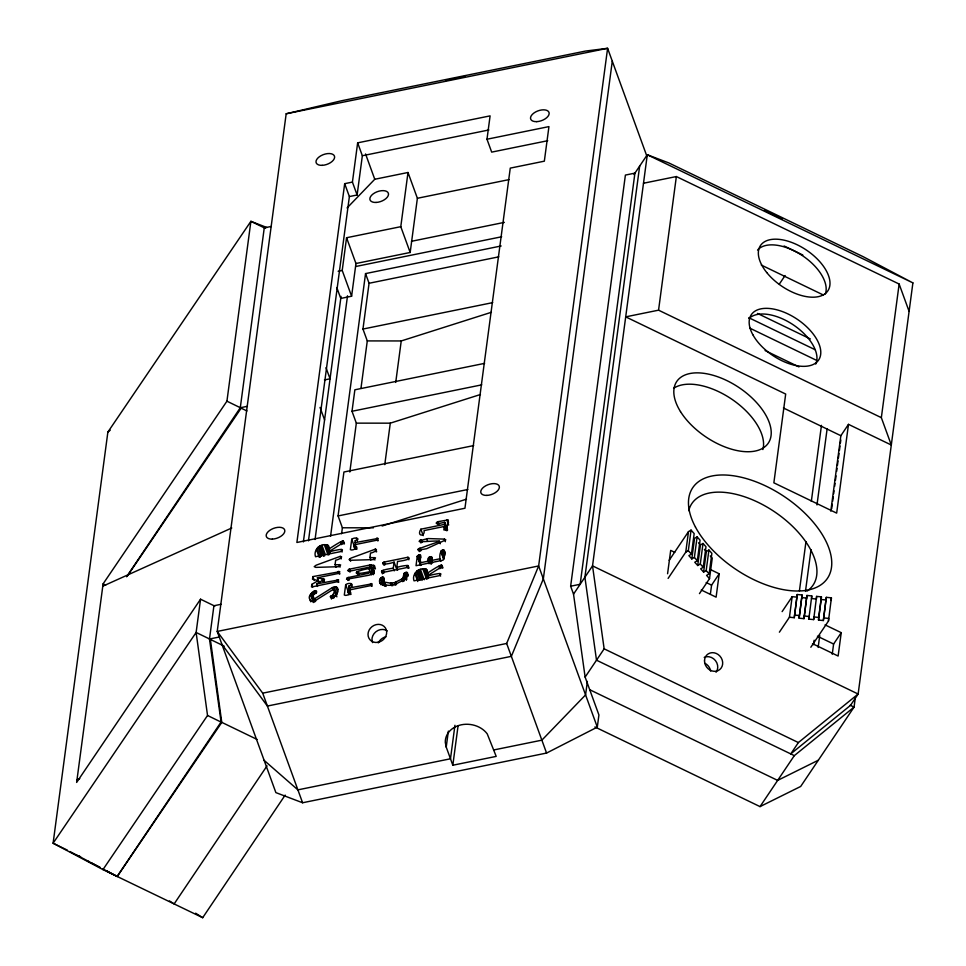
<?xml version="1.0" encoding="UTF-8"?>
<svg xmlns="http://www.w3.org/2000/svg" width="966" height="966" viewBox="0 0 966 966"><rect width="100%" height="100%" fill="white"/><g stroke="black" fill="none" stroke-linecap="round" stroke-linejoin="round"><path stroke-width="1.45" d="M309.845 599.27L310.835 601.226L315.001 600.816L332.715 589.695C336.627 587.883 333.125 596.71 330.275 596.807C334.369 599.741 339.525 592.013 337.496 587.896L335.709 586.881L332.449 587.545L314.699 598.703C311.33 600.755 313.322 591.663 316.631 592.351C317.403 586.99 306.536 595.648 309.845 599.27L310.786 601.842M383.381 581.943C386.895 573.732 377.259 577.499 379.964 583.222L381.377 584.454L389.02 585.348L394.732 584.611L405.949 578.827L407.459 572.729L405.901 572.379L404.15 573.406L402.701 578.634L394.37 582.667L390.505 583.138L383.381 581.943L384.939 586.133M779.381 632.187L789.439 617.226L794.281 617.709L797.228 594.513L802.07 594.984L799.123 618.18L803.978 618.651L806.924 595.454L811.766 595.925L811.561 598.558L816.403 599.029L816.608 596.396L821.45 596.867L818.504 620.063L823.358 620.534L826.304 597.338L831.412 597.833L831.207 600.478M794.281 617.709L797.228 594.513M799.123 618.18L802.07 594.984M803.978 618.651L806.924 595.454M816.608 596.396L813.662 619.592L808.82 619.121L809.025 616.477L804.183 616.006M813.662 619.592L813.867 616.948L818.721 617.431L821.45 596.867M818.504 620.063L818.721 617.431M823.358 620.534L826.304 597.338M810.836 647.244L828.466 621.029L828.671 618.397L823.563 617.902M266.906 227.529L250.894 221.323L107.866 432.092L53.106 843.221L102.951 869.605L202.691 917.7L285.163 795.103M265.131 228.242L250.894 221.323L226.925 401.192L103.096 583.875L76.64 782.436L200.554 599.198L214.802 606.117M200.554 599.198L196.122 632.464L207.533 715.48L102.951 869.605M646.809 156.009L607.602 48.3L585.589 51.053L341.614 100.754L286.178 113.783L217.217 631.438L275.878 792.615L302.587 802.758L546.563 753.057L597.302 727.132L598.92 714.985L585.13 677.094L573.526 594.138L570.64 586.217L625.4 175.075L634.916 173.143L580.155 584.273L570.64 586.217M486.985 139.237L490.1 115.872L357.649 142.847L352.421 182.091L344.681 183.673L296.888 542.481L464.948 508.249L510.265 168.12L544.341 161.177L548.942 126.606L486.985 139.237L491.682 152.121L547.734 140.71M303.372 541.926L349.378 196.569L344.681 183.673M336.808 287.566L340.757 298.434L351.6 296.224L342.218 270.432L346.565 237.733L400.781 226.684L408.002 172.491L374.76 179.265L347.06 207.956M308.468 540.851L341.034 296.369M349.378 196.569L357.118 194.987L362.347 155.743L357.649 142.847M315.049 539.511L347.519 295.813M319.251 583.126L318.309 580.554L311.837 584.37L311.487 586.99L336.856 581.822L338.68 579.962L316.582 583.862L317.512 586.447M319.263 582.933L317.391 577.777L337.955 573.538L339.79 571.679L312.863 576.605L312.513 579.238L318.309 580.554M328.609 549.074L328.718 545.971C322.656 541.528 312.767 549.05 315.52 556.73L340.877 551.562C347.784 546.635 329.309 551.888 328.199 552.093L342.761 543.013C346.939 536.299 328.211 549.92 328.609 549.074L329.539 551.646M351.6 296.224L355.959 263.513L346.565 237.733M330.553 536.299L365.546 273.595L501.173 245.968M341.602 533.715L342.387 527.786L338.076 515.929L343.92 472.012L473.654 445.592M349.813 472.024L356.333 423.144L352.01 411.275L354.872 389.793L484.606 363.361M360.97 388.32L367.285 340.913L362.962 329.056L369.06 283.267L365.546 273.595M335.081 564.603L335.673 560.123C336.88 560.413 344.826 556.694 340.249 556.356L316.111 565.207L314.192 566.668L315.822 567.38L338.861 566.692L340.648 564.929L335.081 564.603L336.011 567.175M349.571 590.649L348.895 586.036C355.56 584.792 349.752 581.677 345.695 584.647L344.307 595.032C347.374 596.916 354.45 590.745 348.074 592.218L349.016 594.79M355.609 545.259L354.945 540.634C361.61 539.402 355.802 536.275 351.745 539.245L350.356 549.63C353.411 551.514 360.487 545.355 354.124 546.816L355.065 549.388M348.074 592.218L348.352 590.178L370.232 585.722L372.055 583.85L348.629 588.077M354.124 546.816L354.401 544.776L376.281 540.32L378.104 538.448L354.679 542.675M355.959 263.513L410.176 252.476L417.384 198.272L408.002 172.491M369.918 557.503L370.521 553.023C371.729 553.313 379.662 549.594 375.086 549.256L350.96 558.119L349.04 559.568L350.67 560.28L373.709 559.592L375.484 557.829L369.918 557.503L370.859 560.087M375.448 568.877L374.385 565.569L370.606 564.893L349.45 569.155L347.567 570.556L349.173 571.256L369.386 567.139L370.98 567.368L370.859 568.274C354.45 570.58 348.617 576.412 370.425 571.51L368.553 573.321L347.603 577.644L346.516 579.298L369.241 575.181L373.407 572.886L373.963 570.012L372.622 569.505L374.035 573.369M384.77 464.646L390.288 423.168L480.44 394.514M395.722 382.427L401.24 340.95L491.392 312.284M372.622 569.505L374.18 568.37L374.385 565.569M394.2 570.87L393.259 568.286L394.092 562.103C392.812 563.009 377.899 566.185 384.299 562.055L407.918 557.249C413.533 559.254 398.56 561.5 397.569 561.403L396.748 567.573L397.69 570.157M427.081 573.176L427.189 570.073C421.14 565.629 411.238 573.164 414.003 580.832L439.361 575.664C446.256 570.737 427.793 575.99 426.682 576.207L441.245 567.114C445.411 560.401 426.694 574.021 427.081 573.176L428.023 575.748M420.717 565.46L419.775 562.888L420.693 555.281L419.135 554.955L417.252 556.368L416.02 565.702L443.116 560.171C448.731 546.37 438.612 547.263 439.916 558.783L440.858 561.367M444.215 526.482L443.853 529.948L446.799 529.67L448.091 519.925L438.009 521.664L436.137 523.077L437.043 523.862L444.771 522.34L444.505 524.381L420.874 529.187C416.225 536.625 425.245 536.891 424.086 530.576L444.215 526.482L445.628 530.346M429.049 563.77L428.107 561.186C425.946 556.549 434.942 554.484 431.585 560.473L432.526 563.057M446.232 747.104L445.302 742.456A22.749 18.523 7.6 0 1 461.398 724.79A22.749 18.523 7.6 0 1 487.25 733.906L496.198 756.39L452.825 765.229L446.232 747.104L448.357 731.093M454.938 725.285L450.482 758.781L297.902 789.862L264.153 760.375M452.825 765.229L458.089 725.683M612.287 61.196L543.339 578.851L511.364 656.349L267.389 706.049L221.914 644.334M639.661 166.092L584.901 577.221L596.505 660.189L794.318 755.629L854.065 707.1L855.26 698.128M587.364 681.441L585.577 694.904L541.866 740.161L493.843 749.942M899.141 284.04L881.342 417.662L891.304 445.012L848.486 424.352L836.665 513.115L773.863 482.819L785.684 394.056L625.702 316.86L658.558 310.171L676.357 176.549L899.141 284.04L909.103 311.39M667.578 573.744L670.694 550.391L674.739 552.335M668.11 578.393L685.751 552.166L688.492 531.614L691.064 530.117L694.168 533.594L691.439 554.146L688.867 555.643L691.813 558.928L694.385 557.43L697.126 536.879L694.554 538.376L691.813 558.928M691.439 554.146L688.323 550.68L691.064 530.117M697.718 565.508L700.447 544.957L703.019 543.46L700.29 564.011L697.718 565.508L694.759 562.224L697.331 560.727L700.072 540.163L697.126 536.879M703.61 572.089L706.351 551.538L708.923 550.04L706.182 570.592L703.61 572.089L700.664 568.805L703.236 567.308L705.977 546.744L703.019 543.46M699.456 593.619L709.515 578.67L706.569 575.374L709.141 573.889L711.87 553.325L708.923 550.04M709.515 578.67L712.256 558.106L710.288 555.921M710.408 593.909L711.58 585.142L719.211 573.804L711.133 569.892M719.211 573.804L716.108 597.157L701.28 590.009M789.439 617.226L792.168 596.674L797.022 597.145M799.425 590.83L805.97 541.636M811.331 501.378L821.462 425.354M805.463 591.409L811.029 549.666M816.982 504.94L827.113 428.916M808.82 619.121L811.766 595.925M830.796 511.147L840.855 435.702L848.486 424.352M813.553 644.696L814.157 640.217M831.666 508.744L832.257 504.264M832.656 501.282L833.26 496.79M833.658 493.807L834.056 490.813M834.648 486.333L835.047 483.35M835.445 480.356L836.049 475.876M836.641 471.396L837.039 468.413M837.437 465.419L838.029 460.939M838.428 457.956L839.031 453.465M839.43 450.482L840.022 446.002M840.42 443.008L840.818 440.025M818.154 647.449L819.736 635.507M828.466 621.029L831.412 597.833M832.245 654.248L833.61 644.02L841.241 632.67L825.061 624.869M841.241 632.67L838.126 656.035L812.515 643.682M912.894 282.893L858.134 694.023L850.491 705.373L790.743 753.915L798.387 742.564L858.134 694.023L592.532 565.883L647.292 154.741L668.87 162.952L863.109 256.666L912.894 282.893L647.292 154.741L633.974 174.544M393.259 568.286C392.268 568.189 377.295 570.435 382.91 572.44L406.541 567.634C412.941 563.492 398.028 566.68 396.748 567.573M439.349 541.165C438.975 542.155 400.854 553.651 426.658 548.688L445.833 539.849L444.432 539.113L427.998 538.557C404.476 544.196 434.724 540.26 439.349 541.165L440.291 543.749M546.563 753.057L506.667 643.465L538.642 565.955L607.602 48.3L286.178 113.783M126.594 576.762L240.292 407.749L264.261 227.879L271.361 226.43M221.021 604.305L213.921 605.742L209.489 639.009L221.081 722.013L117.188 876.44L102.77 868.893M267.027 765.857L174.146 903.922L169.436 900.928M779.333 284.101L785.092 275.539M573.526 594.138L592.532 565.883L604.148 648.838L585.13 677.094M669.172 560.328L688.492 531.614M782.11 611.623L792.168 596.674M594.911 726.951L760.025 806.61L794.318 755.629M127.44 575.893L241.174 408.123L226.925 401.192M67.354 850.152L53.106 843.221L196.122 632.464L210.371 639.383L221.769 722.423L117.2 876.524L106.562 870.849M107.866 432.092L110.221 430.184M685.751 552.166L688.323 550.68M316.582 583.862L324.54 579.274L317.391 577.777M818.311 760.23L777.654 780.395L589.731 689.724M760.025 806.61L800.681 786.457L854.065 707.1L850.177 705.228M102.77 586.205L231.768 527.991M76.978 779.876L79.731 778.632M382.077 526.011L466.506 499.156M362.347 155.743L488.905 129.963M417.384 198.272L509.022 179.616M643.501 183.238L676.357 176.549M411.48 241.295L504.361 222.373M355.717 266.507L501.68 236.767M338.148 271.265L342.218 270.432M369.06 283.267L498.794 256.835M362.962 329.056L492.696 302.624M324.419 379.94L330.046 378.793L326.013 367.708M247.405 406.3L240.292 407.749L246.958 410.961M352.01 411.275L481.744 384.854M338.076 515.929L467.798 489.508M419.775 562.888L428.107 561.186M431.585 560.473L439.916 558.783M219.439 636.98L209.489 639.009L224.136 646.097M597.302 727.132L538.642 565.955L217.217 631.438L262.704 693.165L506.667 643.465M367.285 340.913L401.24 340.95M356.333 423.144L390.288 423.168M342.387 527.786L373.395 527.822M801.865 597.616L806.707 598.087M821.245 599.5L826.087 599.983M794.487 615.064L799.341 615.535M80.576 856.697L77.352 855.465L80.009 856.866M784.09 245.98L802.843 255.036M761.305 265.058L823.467 295.053M757.453 313.419L810.329 338.933M748.831 317.729L815.304 349.801M749.737 328.114L817.453 360.789M765.12 350.573L798.979 366.911M658.558 310.171L881.342 417.662M783.402 407.978L840.855 435.702M706.194 582.546L711.58 585.142M817.429 636.22L833.61 644.02M604.148 648.838L798.387 742.564M221.081 722.013L257.077 739.425M103.096 583.875L105.68 585.142M207.533 715.48L221.769 722.423M82.665 858.267L89.295 861.757M91.951 863.157L99.921 867.359M69.975 851.541L81.784 857.784M88.341 861.261L100.138 867.504M195.639 913.196L202.691 917.7M698.49 542.759L700.447 544.957M704.383 549.34L706.351 551.538M694.385 557.43L697.331 560.727M700.29 564.011L703.236 567.308M706.182 570.592L709.141 573.889M400.781 226.684L410.176 252.476M365.559 153.956L374.76 179.265M352.421 182.091L357.118 194.987M447.584 519.805L448.526 522.389M446.799 519.877L448.671 525.033M444.771 522.34L447.584 530.068M444.505 524.381L446.847 530.829M438.009 521.664L438.95 524.248M444.432 539.113L445.374 541.685M437.308 521.869L438.25 524.441M444.058 550.197L445 552.769M443.551 550.077L444.964 553.941M442.766 550.149L444.638 555.305M441.945 550.403L443.829 555.559M441.377 550.741L443.72 557.189M441.027 551.139L443.841 558.879M440.882 551.55L443.696 559.29M441.993 565.327L442.935 567.911M441.51 565.207L442.452 567.791M440.846 565.255L441.788 567.839M439.856 565.629L440.786 568.213M438.938 566.161L439.868 568.745M439.639 573.562L440.581 576.134M426.658 538.702L427.6 541.286M431.186 556.621L432.128 559.193M420.874 529.187L423.229 535.635M430.401 556.694L432.273 561.85M429.592 556.947L431.464 562.103M429.013 557.285L431.367 563.733M428.663 557.684L431.017 564.132M428.518 558.094L430.389 563.263M421.152 539.825L422.094 542.409M420.403 540.03L421.345 542.614M419.836 540.332L420.778 542.904M420.053 548.108L420.995 550.68M419.304 548.314L420.246 550.898M426.404 569.203L428.276 574.359M418.725 548.616L419.667 551.188M425.765 568.926L428.578 576.666M418.35 549.002L419.292 551.586M419.932 554.882L420.862 557.467M424.955 568.769L427.769 576.509M426.743 575.712L427.684 578.296M419.135 554.955L420.548 558.831M423.977 568.769L427.624 578.779M418.326 555.209L420.669 561.657M422.842 568.926L426.598 579.238M417.759 555.559L420.572 563.287M417.409 555.945L420.693 564.977M417.252 556.368L420.548 565.388M420.439 569.421L424.183 579.733M419.316 569.723L422.601 578.743M418.302 570.133L422.057 580.445M417.397 570.628L420.681 579.66M416.612 571.208L419.896 580.228M415.452 572.476L418.266 580.216M414.933 573.768L417.759 581.508M407.918 557.249L408.86 559.821M408.075 565.508L409.016 568.08M407.555 565.436L408.485 568.008M406.819 565.521L407.761 568.105M407.205 572.452L408.135 575.024M406.698 572.307L408.099 576.183M405.901 572.379L407.314 576.243M405.056 572.645L406.94 577.801M404.488 573.007L406.831 579.455M404.15 573.406L406.034 578.562M404.017 573.78L406.372 580.228M403.571 577.209L404.5 579.793M403.45 577.801L404.392 580.385M403.208 578.248L404.138 580.82M402.701 578.634L403.643 581.218M401.82 579.093L402.762 581.677M394.092 562.103L396.905 569.843M395.553 582.112L396.495 584.696M394.37 582.667L395.299 585.239M377.295 538.122L378.225 540.706M376.559 538.219L377.501 540.791M384.299 562.055L385.229 564.639M391.737 583.21L392.667 585.782M383.55 562.26L384.48 564.844M382.971 562.562L383.913 565.146M390.505 583.138L391.447 585.722M375.714 549.135L376.643 551.719M383.188 570.338L384.13 572.923M375.086 549.256L376.028 551.827M382.439 570.544L383.381 573.128M381.872 570.846L382.814 573.418M381.485 571.232L382.427 573.816M383.067 577.125L384.009 579.697M384.685 582.546L386.098 586.422M382.282 577.185L385.096 584.925M383.417 581.399L385.337 586.314M320.036 407.435L324.576 419.908M381.437 577.463L384.251 585.191M373.999 557.454L374.929 560.026M380.87 577.825L383.683 585.553M380.532 578.223L382.874 584.672M380.399 578.598L382.741 585.046M379.928 582.172L380.858 584.744M373.431 565.279L374.361 567.851M373.371 569.517L374.301 572.089M371.403 564.965L374.216 572.705M370.606 564.893L373.89 573.913M370.98 567.368L373.323 573.816M369.664 565.038L373.202 574.722M370.425 571.51L371.367 574.082M369.109 569.179L371.246 574.987M356.478 538.279L357.42 540.863M371.246 583.524L372.188 586.096M370.509 583.621L371.451 586.193M356.116 546.466L357.046 549.05M355.379 546.563L356.321 549.135M351.745 539.245L355.029 548.265M358.132 571.413L359.074 573.997M357.348 571.63L358.289 574.215M356.671 571.944L357.613 574.529M343.51 541.226L344.451 543.81M349.68 558.71L350.622 561.282M343.027 541.105L343.968 543.677M342.375 541.153L343.304 543.737M341.372 541.528L342.314 544.112M340.455 542.059L341.396 544.631M349.45 569.155L350.392 571.739M348.702 569.36L349.644 571.944M341.167 549.461L342.097 552.033M351.165 583.585L352.107 586.169M348.352 577.439L349.294 580.011M350.429 583.681L351.37 586.253M340.249 556.356L341.179 558.928M347.603 577.644L348.533 580.228M347.023 577.946L347.965 580.518M348.895 586.036L350.308 589.9M350.066 591.868L351.008 594.44M349.33 591.965L350.272 594.537M339.151 564.542L340.092 567.127M345.695 584.647L348.98 593.667M338.969 571.353L339.911 573.925M338.233 571.437L339.175 574.021M327.921 545.102L329.792 550.258M327.281 544.824L330.094 552.552M326.472 544.667L329.285 552.407M325.494 544.667L329.14 554.677M337.871 579.624L338.8 582.208M324.359 544.824L328.114 555.136M337.134 579.721L338.064 582.305M321.956 545.319L325.24 554.339M336.868 587.195L337.81 589.779M320.833 545.609L324.588 555.933M335.709 586.881L337.593 592.037M319.818 546.032L323.574 556.344M334.019 587.026L336.844 594.754M318.913 546.527L322.197 555.559M334.055 589.139L336.868 596.879M333.777 589.115L336.446 596.167M318.128 547.106L321.412 556.126M332.449 587.545L333.379 590.129M316.969 548.374L320.253 557.394M333.499 594.283L334.429 596.867M333.21 595.008L334.139 597.592M316.462 549.666L319.275 557.394M332.823 595.261L333.765 597.845M332.183 595.454L333.125 598.026M331.507 595.66L332.437 598.232M330.915 595.974L331.845 598.546M330.481 596.36L331.423 598.944M323.369 578.549L324.31 581.121M322.596 578.658L323.538 581.23M322.04 578.767L322.97 581.351M312.863 576.605L314.276 580.481M315.314 590.83L316.256 593.414M314.385 591.095L315.327 593.679M311.837 584.37L312.779 586.942M313.467 591.494L314.397 594.066M314.699 598.703L315.64 601.287M311.873 592.496L315.182 601.564M313.721 599.21L314.662 601.794M313.334 598.594L314.264 601.178M313.286 599.041L314.348 601.782M310.835 593.643L313.66 601.383M310.448 594.815L313.262 602.543M262.704 693.165L302.587 802.758M704.202 657.363A9.745 8.646 51.2 0 1 715.456 660.599A9.745 8.646 51.2 0 1 716.023 672.276M749.036 318.478A40.584 21.856 33.9 0 1 793.798 325.192A40.584 21.856 33.9 0 1 815.727 364.061M757.561 250.061A40.584 21.856 33.9 0 1 801.478 255.024A40.584 21.856 33.9 0 1 825.326 293.99M673.604 388.32A55.195 29.729 33.9 0 1 732.216 399.489A55.195 29.729 33.9 0 1 762.886 449.552M688.734 510.664A73.054 39.34 33.9 0 1 775.07 512.137A73.054 39.34 33.9 0 1 806.924 591.18M372.526 642.607A9.745 8.622 -37.8 0 1 375.895 631.764A9.745 8.622 -37.8 0 1 387.245 630.883M378.37 642.873A9.745 8.622 -37.8 0 1 385.989 636.811M704.963 663.304A9.745 8.646 51.2 0 1 710.674 671.177M764.553 210.153L781.88 218.702L764.553 210.153M445.737 80.432L464.561 76.531L445.737 80.432M704.504 660.841A9.745 8.646 51.2 0 0 718.076 670.597A9.745 8.646 51.2 0 0 718.221 654.562A9.745 8.646 51.2 0 0 704.504 660.841M752.828 334.707A40.584 21.856 33.9 0 0 814.724 363.687A40.584 21.856 33.9 0 0 787.338 313.636A40.584 21.856 33.9 0 0 752.828 334.707M766.738 272.545A40.584 21.856 33.9 0 0 827.826 290.875A40.584 21.856 33.9 0 0 787.942 241.174A40.584 21.856 33.9 0 0 766.738 272.545M680.487 411.588A55.195 29.729 33.9 0 0 764.843 446.823A55.195 29.729 33.9 0 0 722.182 378.479A55.195 29.729 33.9 0 0 680.487 411.588M695.46 527.062A81.168 43.712 33.9 0 0 819.156 585.951A81.168 43.712 33.9 0 0 765.664 485.958A81.168 43.712 33.9 0 0 695.46 527.062M376.052 202.449A9.745 5.204 -20 0 0 388.356 193.26A9.745 5.204 -20 0 0 373.142 193.912A9.745 5.204 -20 0 0 376.052 202.449M377.525 642.39A9.745 8.622 -37.8 0 0 385.349 627.864A9.745 8.622 -37.8 0 0 369.181 630.001A9.745 8.622 -37.8 0 0 377.525 642.39M322.173 165.343A9.745 5.204 -20 0 0 334.478 156.166A9.745 5.204 -20 0 0 319.263 156.818A9.745 5.204 -20 0 0 322.173 165.343M536.722 121.644A9.745 5.204 -20 0 0 549.014 112.454A9.745 5.204 -20 0 0 533.8 113.107A9.745 5.204 -20 0 0 536.722 121.644M272.388 539.113A9.745 5.204 -20 0 0 284.68 529.923A9.745 5.204 -20 0 0 269.466 530.576A9.745 5.204 -20 0 0 272.388 539.113M486.924 495.401A9.745 5.204 -20 0 0 499.229 486.224A9.745 5.204 -20 0 0 484.014 486.876A9.745 5.204 -20 0 0 486.924 495.401"/></g></svg>
